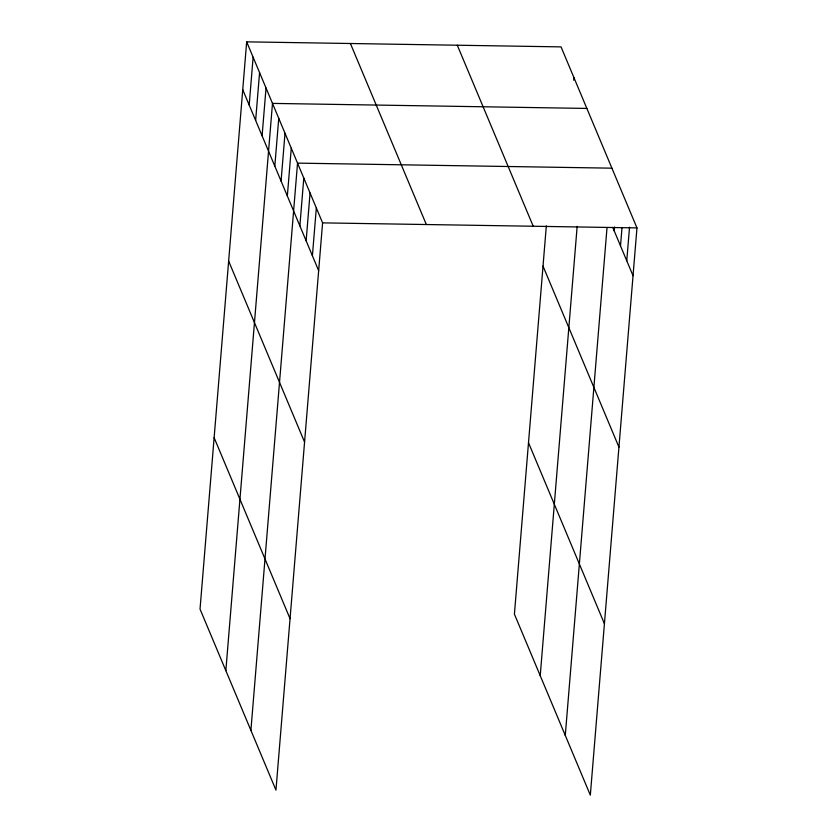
<?xml version="1.0" encoding="UTF-8"?>
<svg xmlns="http://www.w3.org/2000/svg" width="837" height="837" viewBox="0 0 837 837"><rect width="100%" height="100%" fill="white"/><g stroke="black" fill="none" stroke-linecap="round" stroke-linejoin="round"><path stroke-width="1.26" d="M246.674 41.85L200.033 609.095L275.959 790.118L322.59 222.872L246.674 41.85L561.041 46.882L636.967 227.905L590.326 795.15L514.41 614.128L546.331 225.864M249.196 105.064L253.119 57.24M255.641 120.444L259.575 72.62M262.096 135.835L266.03 88.011M225.844 670.636L272.485 103.401L586.852 108.433M274.818 166.155L278.752 118.331M281.075 181.095L285.009 133.271M287.342 196.025L291.276 148.201M250.901 730.377L297.543 163.131L611.91 168.174M299.866 225.896L303.8 178.072M306.133 240.826L310.067 193.002M312.4 255.766L316.334 207.942M573.732 80.247L573.952 77.653M540.221 675.679L577.164 226.377M565.278 735.409L607.013 227.685M614.243 230.928L614.557 227.047M620.51 245.858L621.996 227.769M626.767 260.799L629.529 227.193M322.59 222.872L636.967 227.905M612.799 227.486L633.034 275.729M457.295 45.219L533.221 226.252M543.014 266.114L618.941 447.136M528.503 442.721L604.419 623.743M350.41 43.514L426.336 224.536M242.74 89.674L318.667 270.696M228.647 261.081L304.574 442.103M214.126 437.688L290.052 618.71"/></g></svg>
